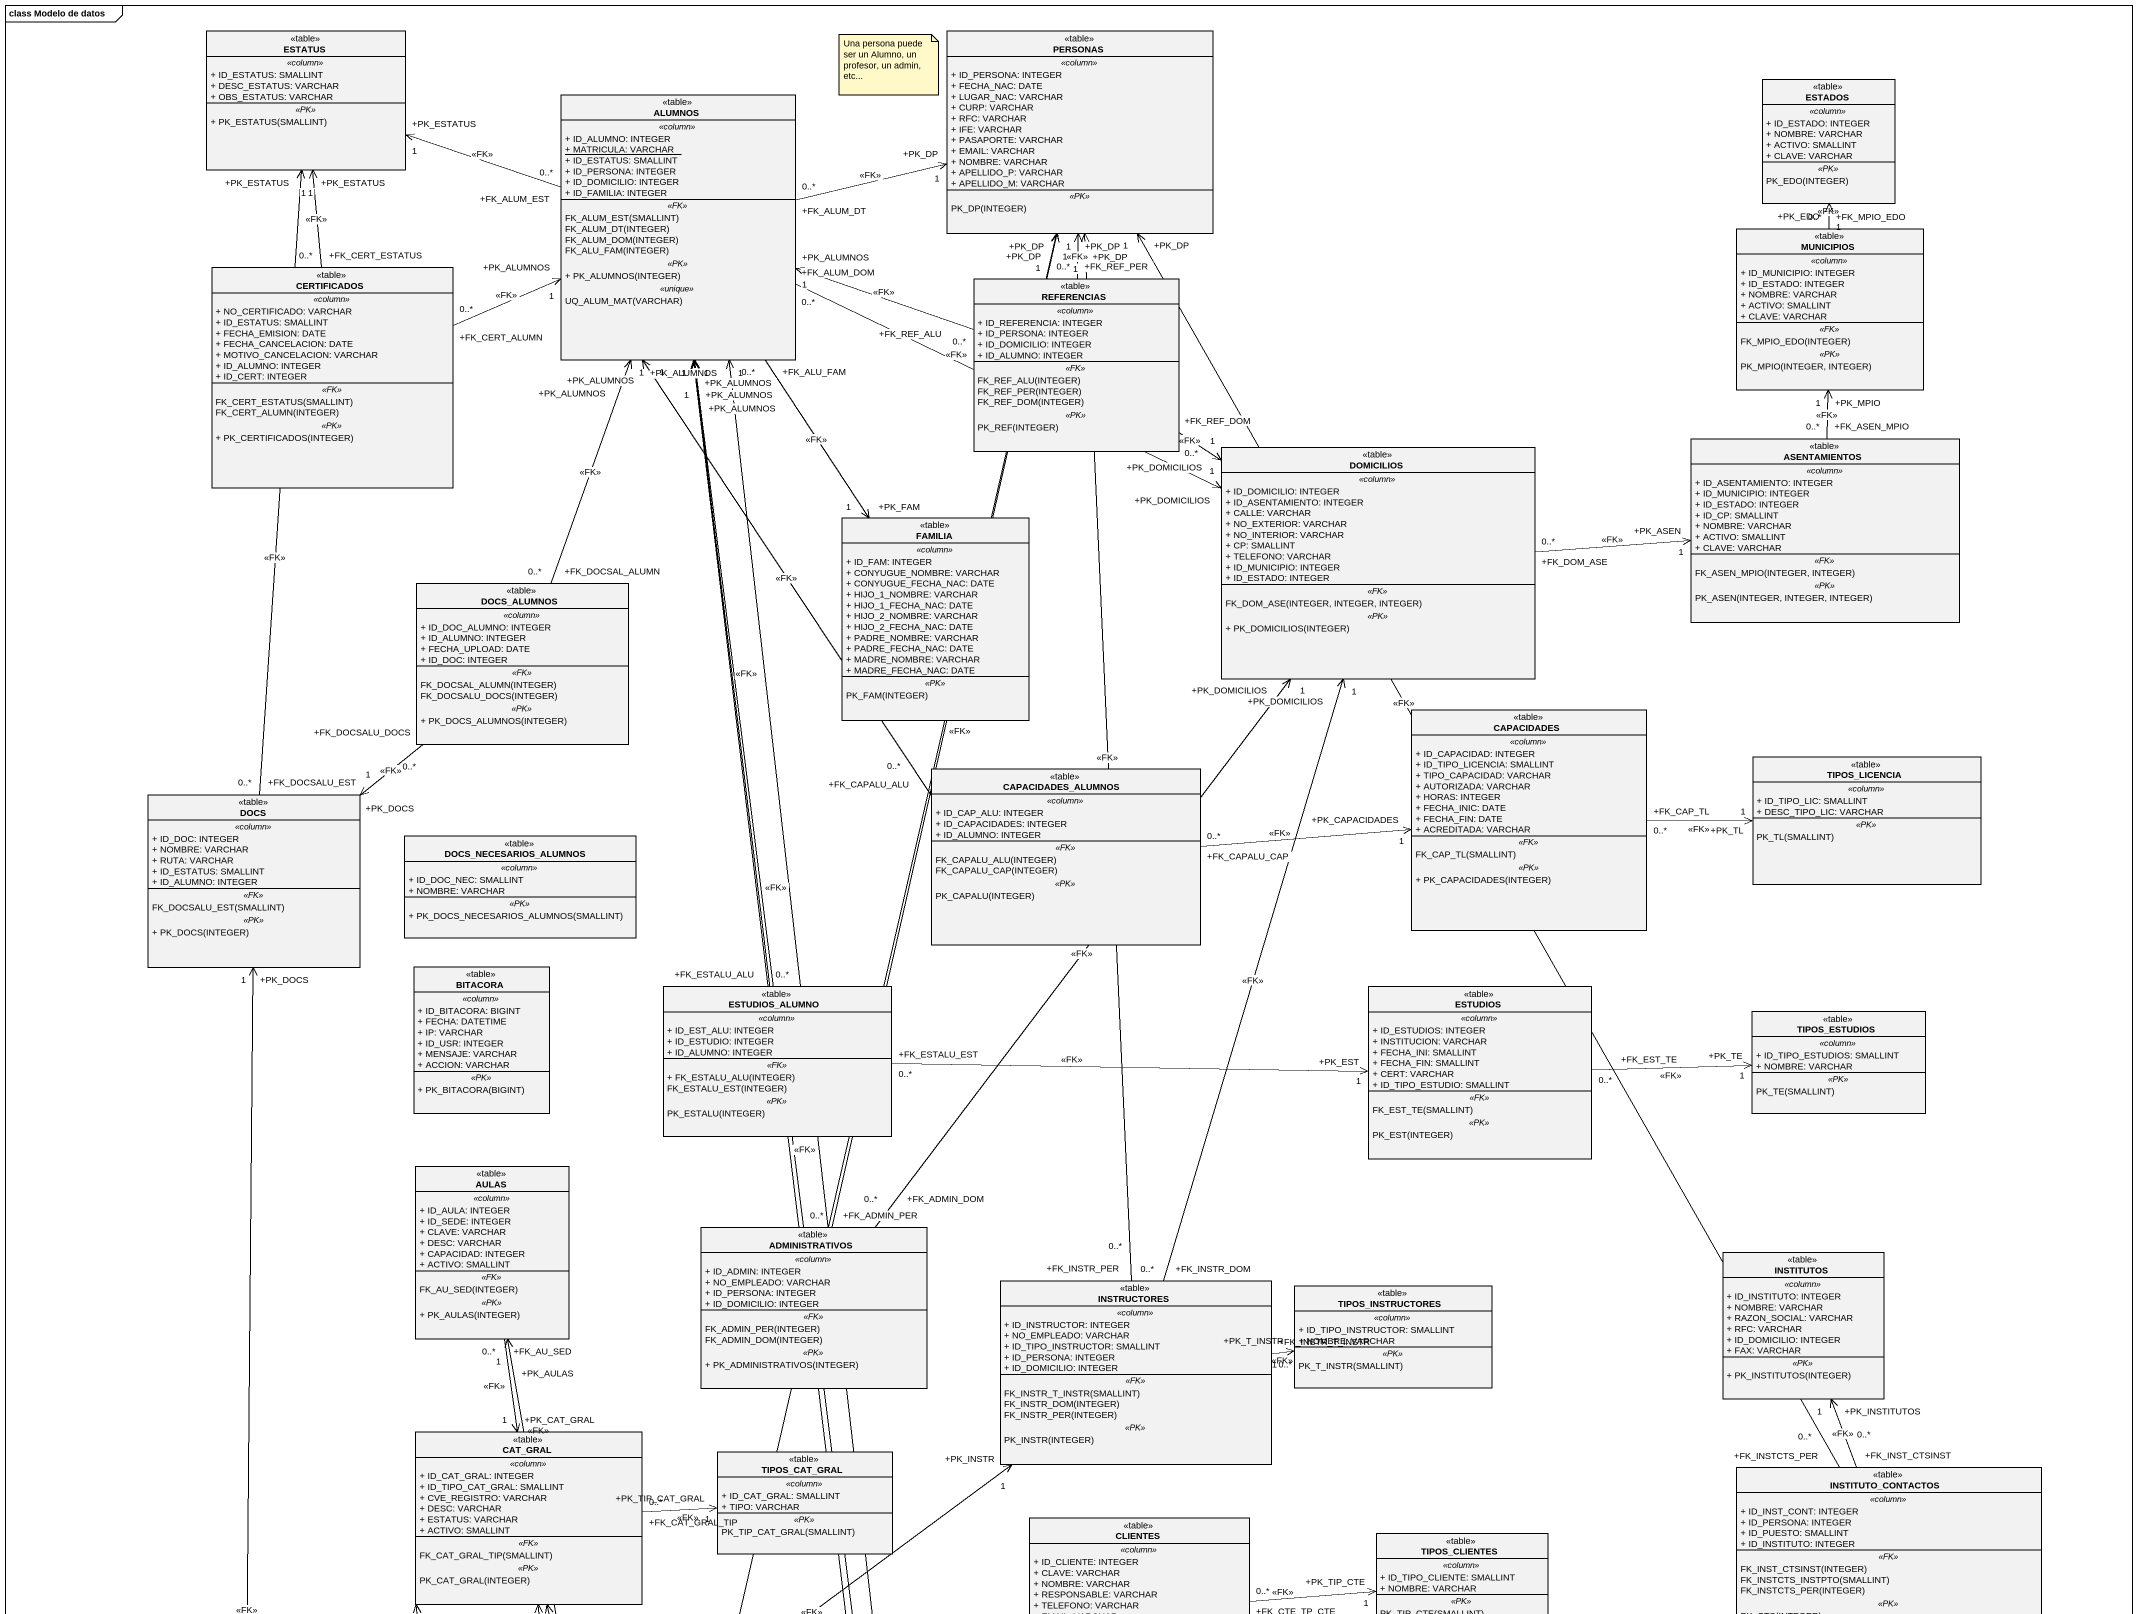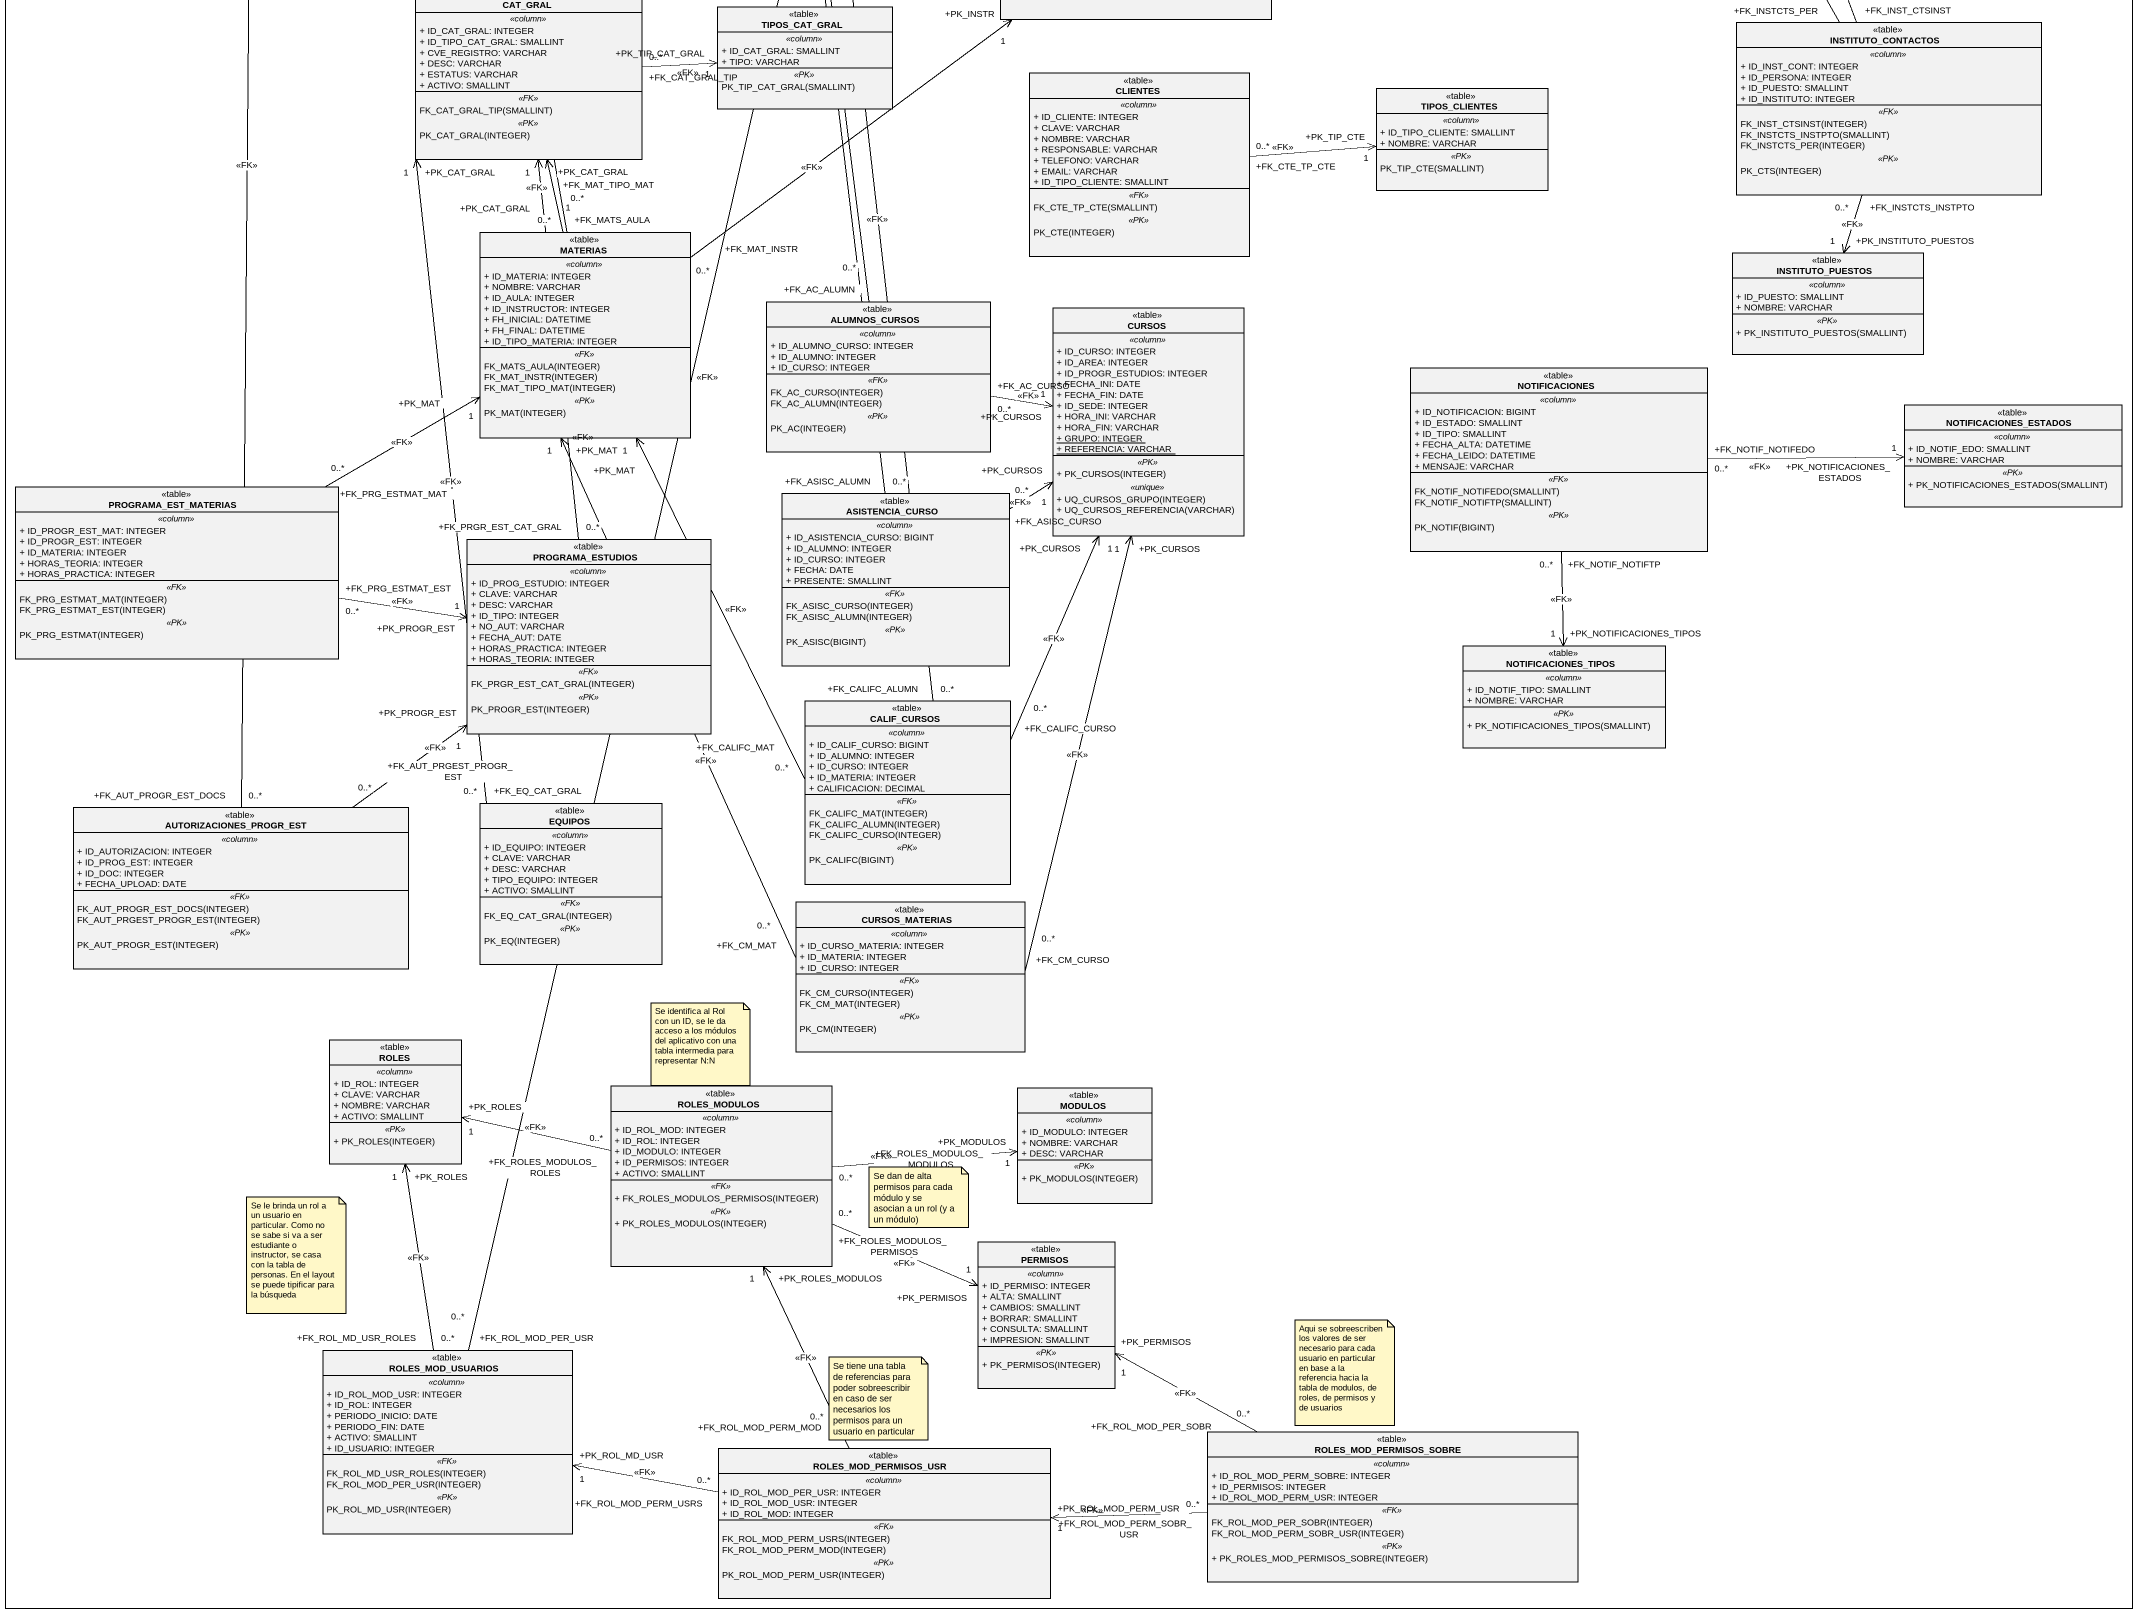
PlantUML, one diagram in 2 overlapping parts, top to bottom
@startuml
mainframe class Modelo de datos
hide circle
hide empty members
skinparam classAttributeIconSize 0
class ESTATUS <<table>> {
  .. <<column>> ..
  + ID_ESTATUS: SMALLINT
  + DESC_ESTATUS: VARCHAR
  + OBS_ESTATUS: VARCHAR
  .. <<PK>> ..
  + PK_ESTATUS(SMALLINT)
}
class PERSONAS <<table>> {
  .. <<column>> ..
  + ID_PERSONA: INTEGER
  + FECHA_NAC: DATE
  + LUGAR_NAC: VARCHAR
  + CURP: VARCHAR
  + RFC: VARCHAR
  + IFE: VARCHAR
  + PASAPORTE: VARCHAR
  + EMAIL: VARCHAR
  + NOMBRE: VARCHAR
  + APELLIDO_P: VARCHAR
  + APELLIDO_M: VARCHAR
  .. <<PK>> ..
  PK_DP(INTEGER)
}
class ALUMNOS <<table>> {
  .. <<column>> ..
  + ID_ALUMNO: INTEGER
  {static} + MATRICULA: VARCHAR
  + ID_ESTATUS: SMALLINT
  + ID_PERSONA: INTEGER
  + ID_DOMICILIO: INTEGER
  + ID_FAMILIA: INTEGER
  .. <<FK>> ..
  FK_ALUM_EST(SMALLINT)
  FK_ALUM_DT(INTEGER)
  FK_ALUM_DOM(INTEGER)
  FK_ALU_FAM(INTEGER)
  .. <<PK>> ..
  + PK_ALUMNOS(INTEGER)
  .. <<unique>> ..
  UQ_ALUM_MAT(VARCHAR)
}
class ESTADOS <<table>> {
  .. <<column>> ..
  + ID_ESTADO: INTEGER
  + NOMBRE: VARCHAR
  + ACTIVO: SMALLINT
  + CLAVE: VARCHAR
  .. <<PK>> ..
  PK_EDO(INTEGER)
}
class MUNICIPIOS <<table>> {
  .. <<column>> ..
  + ID_MUNICIPIO: INTEGER
  + ID_ESTADO: INTEGER
  + NOMBRE: VARCHAR
  + ACTIVO: SMALLINT
  + CLAVE: VARCHAR
  .. <<FK>> ..
  FK_MPIO_EDO(INTEGER)
  .. <<PK>> ..
  PK_MPIO(INTEGER, INTEGER)
}
class CERTIFICADOS <<table>> {
  .. <<column>> ..
  + NO_CERTIFICADO: VARCHAR
  + ID_ESTATUS: SMALLINT
  + FECHA_EMISION: DATE
  + FECHA_CANCELACION: DATE
  + MOTIVO_CANCELACION: VARCHAR
  + ID_ALUMNO: INTEGER
  + ID_CERT: INTEGER
  .. <<FK>> ..
  FK_CERT_ESTATUS(SMALLINT)
  FK_CERT_ALUMN(INTEGER)
  .. <<PK>> ..
  + PK_CERTIFICADOS(INTEGER)
}
class REFERENCIAS <<table>> {
  .. <<column>> ..
  + ID_REFERENCIA: INTEGER
  + ID_PERSONA: INTEGER
  + ID_DOMICILIO: INTEGER
  + ID_ALUMNO: INTEGER
  .. <<FK>> ..
  FK_REF_ALU(INTEGER)
  FK_REF_PER(INTEGER)
  FK_REF_DOM(INTEGER)
  .. <<PK>> ..
  PK_REF(INTEGER)
}
class DOMICILIOS <<table>> {
  .. <<column>> ..
  + ID_DOMICILIO: INTEGER
  + ID_ASENTAMIENTO: INTEGER
  + CALLE: VARCHAR
  + NO_EXTERIOR: VARCHAR
  + NO_INTERIOR: VARCHAR
  + CP: SMALLINT
  + TELEFONO: VARCHAR
  + ID_MUNICIPIO: INTEGER
  + ID_ESTADO: INTEGER
  .. <<FK>> ..
  FK_DOM_ASE(INTEGER, INTEGER, INTEGER)
  .. <<PK>> ..
  + PK_DOMICILIOS(INTEGER)
}
class ASENTAMIENTOS <<table>> {
  .. <<column>> ..
  + ID_ASENTAMIENTO: INTEGER
  + ID_MUNICIPIO: INTEGER
  + ID_ESTADO: INTEGER
  + ID_CP: SMALLINT
  + NOMBRE: VARCHAR
  + ACTIVO: SMALLINT
  + CLAVE: VARCHAR
  .. <<FK>> ..
  FK_ASEN_MPIO(INTEGER, INTEGER)
  .. <<PK>> ..
  PK_ASEN(INTEGER, INTEGER, INTEGER)
}
class FAMILIA <<table>> {
  .. <<column>> ..
  + ID_FAM: INTEGER
  + CONYUGUE_NOMBRE: VARCHAR
  + CONYUGUE_FECHA_NAC: DATE
  + HIJO_1_NOMBRE: VARCHAR
  + HIJO_1_FECHA_NAC: DATE
  + HIJO_2_NOMBRE: VARCHAR
  + HIJO_2_FECHA_NAC: DATE
  + PADRE_NOMBRE: VARCHAR
  + PADRE_FECHA_NAC: DATE
  + MADRE_NOMBRE: VARCHAR
  + MADRE_FECHA_NAC: DATE
  .. <<PK>> ..
  PK_FAM(INTEGER)
}
class DOCS_ALUMNOS <<table>> {
  .. <<column>> ..
  + ID_DOC_ALUMNO: INTEGER
  + ID_ALUMNO: INTEGER
  + FECHA_UPLOAD: DATE
  + ID_DOC: INTEGER
  .. <<FK>> ..
  FK_DOCSAL_ALUMN(INTEGER)
  FK_DOCSALU_DOCS(INTEGER)
  .. <<PK>> ..
  + PK_DOCS_ALUMNOS(INTEGER)
}
class CAPACIDADES <<table>> {
  .. <<column>> ..
  + ID_CAPACIDAD: INTEGER
  + ID_TIPO_LICENCIA: SMALLINT
  + TIPO_CAPACIDAD: VARCHAR
  + AUTORIZADA: VARCHAR
  + HORAS: INTEGER
  + FECHA_INIC: DATE
  + FECHA_FIN: DATE
  + ACREDITADA: VARCHAR
  .. <<FK>> ..
  FK_CAP_TL(SMALLINT)
  .. <<PK>> ..
  + PK_CAPACIDADES(INTEGER)
}
class TIPOS_LICENCIA <<table>> {
  .. <<column>> ..
  + ID_TIPO_LIC: SMALLINT
  + DESC_TIPO_LIC: VARCHAR
  .. <<PK>> ..
  PK_TL(SMALLINT)
}
class DOCS <<table>> {
  .. <<column>> ..
  + ID_DOC: INTEGER
  + NOMBRE: VARCHAR
  + RUTA: VARCHAR
  + ID_ESTATUS: SMALLINT
  + ID_ALUMNO: INTEGER
  .. <<FK>> ..
  FK_DOCSALU_EST(SMALLINT)
  .. <<PK>> ..
  + PK_DOCS(INTEGER)
}
class CAPACIDADES_ALUMNOS <<table>> {
  .. <<column>> ..
  + ID_CAP_ALU: INTEGER
  + ID_CAPACIDADES: INTEGER
  + ID_ALUMNO: INTEGER
  .. <<FK>> ..
  FK_CAPALU_ALU(INTEGER)
  FK_CAPALU_CAP(INTEGER)
  .. <<PK>> ..
  PK_CAPALU(INTEGER)
}
class DOCS_NECESARIOS_ALUMNOS <<table>> {
  .. <<column>> ..
  + ID_DOC_NEC: SMALLINT
  + NOMBRE: VARCHAR
  .. <<PK>> ..
  + PK_DOCS_NECESARIOS_ALUMNOS(SMALLINT)
}
class BITACORA <<table>> {
  .. <<column>> ..
  + ID_BITACORA: BIGINT
  + FECHA: DATETIME
  + IP: VARCHAR
  + ID_USR: INTEGER
  + MENSAJE: VARCHAR
  + ACCION: VARCHAR
  .. <<PK>> ..
  + PK_BITACORA(BIGINT)
}
class ESTUDIOS_ALUMNO <<table>> {
  .. <<column>> ..
  + ID_EST_ALU: INTEGER
  + ID_ESTUDIO: INTEGER
  + ID_ALUMNO: INTEGER
  .. <<FK>> ..
  + FK_ESTALU_ALU(INTEGER)
  FK_ESTALU_EST(INTEGER)
  .. <<PK>> ..
  PK_ESTALU(INTEGER)
}
class ESTUDIOS <<table>> {
  .. <<column>> ..
  + ID_ESTUDIOS: INTEGER
  + INSTITUCION: VARCHAR
  + FECHA_INI: SMALLINT
  + FECHA_FIN: SMALLINT
  + CERT: VARCHAR
  + ID_TIPO_ESTUDIO: SMALLINT
  .. <<FK>> ..
  FK_EST_TE(SMALLINT)
  .. <<PK>> ..
  PK_EST(INTEGER)
}
class TIPOS_ESTUDIOS <<table>> {
  .. <<column>> ..
  + ID_TIPO_ESTUDIOS: SMALLINT
  + NOMBRE: VARCHAR
  .. <<PK>> ..
  PK_TE(SMALLINT)
}
class AULAS <<table>> {
  .. <<column>> ..
  + ID_AULA: INTEGER
  + ID_SEDE: INTEGER
  + CLAVE: VARCHAR
  + DESC: VARCHAR
  + CAPACIDAD: INTEGER
  + ACTIVO: SMALLINT
  .. <<FK>> ..
  FK_AU_SED(INTEGER)
  .. <<PK>> ..
  + PK_AULAS(INTEGER)
}
class ADMINISTRATIVOS <<table>> {
  .. <<column>> ..
  + ID_ADMIN: INTEGER
  + NO_EMPLEADO: VARCHAR
  + ID_PERSONA: INTEGER
  + ID_DOMICILIO: INTEGER
  .. <<FK>> ..
  FK_ADMIN_PER(INTEGER)
  FK_ADMIN_DOM(INTEGER)
  .. <<PK>> ..
  + PK_ADMINISTRATIVOS(INTEGER)
}
class INSTITUTOS <<table>> {
  .. <<column>> ..
  + ID_INSTITUTO: INTEGER
  + NOMBRE: VARCHAR
  + RAZON_SOCIAL: VARCHAR
  + RFC: VARCHAR
  + ID_DOMICILIO: INTEGER
  + FAX: VARCHAR
  .. <<PK>> ..
  + PK_INSTITUTOS(INTEGER)
}
class INSTRUCTORES <<table>> {
  .. <<column>> ..
  + ID_INSTRUCTOR: INTEGER
  + NO_EMPLEADO: VARCHAR
  + ID_TIPO_INSTRUCTOR: SMALLINT
  + ID_PERSONA: INTEGER
  + ID_DOMICILIO: INTEGER
  .. <<FK>> ..
  FK_INSTR_T_INSTR(SMALLINT)
  FK_INSTR_DOM(INTEGER)
  FK_INSTR_PER(INTEGER)
  .. <<PK>> ..
  PK_INSTR(INTEGER)
}
class TIPOS_INSTRUCTORES <<table>> {
  .. <<column>> ..
  + ID_TIPO_INSTRUCTOR: SMALLINT
  + NOMBRE: VARCHAR
  .. <<PK>> ..
  PK_T_INSTR(SMALLINT)
}
class CAT_GRAL <<table>> {
  .. <<column>> ..
  + ID_CAT_GRAL: INTEGER
  + ID_TIPO_CAT_GRAL: SMALLINT
  + CVE_REGISTRO: VARCHAR
  + DESC: VARCHAR
  + ESTATUS: VARCHAR
  + ACTIVO: SMALLINT
  .. <<FK>> ..
  FK_CAT_GRAL_TIP(SMALLINT)
  .. <<PK>> ..
  PK_CAT_GRAL(INTEGER)
}
class TIPOS_CAT_GRAL <<table>> {
  .. <<column>> ..
  + ID_CAT_GRAL: SMALLINT
  + TIPO: VARCHAR
  .. <<PK>> ..
  PK_TIP_CAT_GRAL(SMALLINT)
}
class INSTITUTO_CONTACTOS <<table>> {
  .. <<column>> ..
  + ID_INST_CONT: INTEGER
  + ID_PERSONA: INTEGER
  + ID_PUESTO: SMALLINT
  + ID_INSTITUTO: INTEGER
  .. <<FK>> ..
  FK_INST_CTSINST(INTEGER)
  FK_INSTCTS_INSTPTO(SMALLINT)
  FK_INSTCTS_PER(INTEGER)
  .. <<PK>> ..
  PK_CTS(INTEGER)
}
class CLIENTES <<table>> {
  .. <<column>> ..
  + ID_CLIENTE: INTEGER
  + CLAVE: VARCHAR
  + NOMBRE: VARCHAR
  + RESPONSABLE: VARCHAR
  + TELEFONO: VARCHAR
  + EMAIL: VARCHAR
  + ID_TIPO_CLIENTE: SMALLINT
  .. <<FK>> ..
  FK_CTE_TP_CTE(SMALLINT)
  .. <<PK>> ..
  PK_CTE(INTEGER)
}
class TIPOS_CLIENTES <<table>> {
  .. <<column>> ..
  + ID_TIPO_CLIENTE: SMALLINT
  + NOMBRE: VARCHAR
  .. <<PK>> ..
  PK_TIP_CTE(SMALLINT)
}
class MATERIAS <<table>> {
  .. <<column>> ..
  + ID_MATERIA: INTEGER
  + NOMBRE: VARCHAR
  + ID_AULA: INTEGER
  + ID_INSTRUCTOR: INTEGER
  + FH_INICIAL: DATETIME
  + FH_FINAL: DATETIME
  + ID_TIPO_MATERIA: INTEGER
  .. <<FK>> ..
  FK_MATS_AULA(INTEGER)
  FK_MAT_INSTR(INTEGER)
  FK_MAT_TIPO_MAT(INTEGER)
  .. <<PK>> ..
  PK_MAT(INTEGER)
}
class INSTITUTO_PUESTOS <<table>> {
  .. <<column>> ..
  + ID_PUESTO: SMALLINT
  + NOMBRE: VARCHAR
  .. <<PK>> ..
  + PK_INSTITUTO_PUESTOS(SMALLINT)
}
class ALUMNOS_CURSOS <<table>> {
  .. <<column>> ..
  + ID_ALUMNO_CURSO: INTEGER
  + ID_ALUMNO: INTEGER
  + ID_CURSO: INTEGER
  .. <<FK>> ..
  FK_AC_CURSO(INTEGER)
  FK_AC_ALUMN(INTEGER)
  .. <<PK>> ..
  PK_AC(INTEGER)
}
class CURSOS <<table>> {
  .. <<column>> ..
  + ID_CURSO: INTEGER
  + ID_AREA: INTEGER
  + ID_PROGR_ESTUDIOS: INTEGER
  + FECHA_INI: DATE
  + FECHA_FIN: DATE
  + ID_SEDE: INTEGER
  + HORA_INI: VARCHAR
  + HORA_FIN: VARCHAR
  {static} + GRUPO: INTEGER
  {static} + REFERENCIA: VARCHAR
  .. <<PK>> ..
  + PK_CURSOS(INTEGER)
  .. <<unique>> ..
  + UQ_CURSOS_GRUPO(INTEGER)
  + UQ_CURSOS_REFERENCIA(VARCHAR)
}
class NOTIFICACIONES <<table>> {
  .. <<column>> ..
  + ID_NOTIFICACION: BIGINT
  + ID_ESTADO: SMALLINT
  + ID_TIPO: SMALLINT
  + FECHA_ALTA: DATETIME
  + FECHA_LEIDO: DATETIME
  + MENSAJE: VARCHAR
  .. <<FK>> ..
  FK_NOTIF_NOTIFEDO(SMALLINT)
  FK_NOTIF_NOTIFTP(SMALLINT)
  .. <<PK>> ..
  PK_NOTIF(BIGINT)
}
class NOTIFICACIONES_ESTADOS <<table>> {
  .. <<column>> ..
  + ID_NOTIF_EDO: SMALLINT
  + NOMBRE: VARCHAR
  .. <<PK>> ..
  + PK_NOTIFICACIONES_ESTADOS(SMALLINT)
}
class PROGRAMA_EST_MATERIAS <<table>> {
  .. <<column>> ..
  + ID_PROGR_EST_MAT: INTEGER
  + ID_PROGR_EST: INTEGER
  + ID_MATERIA: INTEGER
  + HORAS_TEORIA: INTEGER
  + HORAS_PRACTICA: INTEGER
  .. <<FK>> ..
  FK_PRG_ESTMAT_MAT(INTEGER)
  FK_PRG_ESTMAT_EST(INTEGER)
  .. <<PK>> ..
  PK_PRG_ESTMAT(INTEGER)
}
class ASISTENCIA_CURSO <<table>> {
  .. <<column>> ..
  + ID_ASISTENCIA_CURSO: BIGINT
  + ID_ALUMNO: INTEGER
  + ID_CURSO: INTEGER
  + FECHA: DATE
  + PRESENTE: SMALLINT
  .. <<FK>> ..
  FK_ASISC_CURSO(INTEGER)
  FK_ASISC_ALUMN(INTEGER)
  .. <<PK>> ..
  PK_ASISC(BIGINT)
}
class PROGRAMA_ESTUDIOS <<table>> {
  .. <<column>> ..
  + ID_PROG_ESTUDIO: INTEGER
  + CLAVE: VARCHAR
  + DESC: VARCHAR
  + ID_TIPO: INTEGER
  + NO_AUT: VARCHAR
  + FECHA_AUT: DATE
  + HORAS_PRACTICA: INTEGER
  + HORAS_TEORIA: INTEGER
  .. <<FK>> ..
  FK_PRGR_EST_CAT_GRAL(INTEGER)
  .. <<PK>> ..
  PK_PROGR_EST(INTEGER)
}
class NOTIFICACIONES_TIPOS <<table>> {
  .. <<column>> ..
  + ID_NOTIF_TIPO: SMALLINT
  + NOMBRE: VARCHAR
  .. <<PK>> ..
  + PK_NOTIFICACIONES_TIPOS(SMALLINT)
}
class CALIF_CURSOS <<table>> {
  .. <<column>> ..
  + ID_CALIF_CURSO: BIGINT
  + ID_ALUMNO: INTEGER
  + ID_CURSO: INTEGER
  + ID_MATERIA: INTEGER
  + CALIFICACION: DECIMAL
  .. <<FK>> ..
  FK_CALIFC_MAT(INTEGER)
  FK_CALIFC_ALUMN(INTEGER)
  FK_CALIFC_CURSO(INTEGER)
  .. <<PK>> ..
  PK_CALIFC(BIGINT)
}
class AUTORIZACIONES_PROGR_EST <<table>> {
  .. <<column>> ..
  + ID_AUTORIZACION: INTEGER
  + ID_PROG_EST: INTEGER
  + ID_DOC: INTEGER
  + FECHA_UPLOAD: DATE
  .. <<FK>> ..
  FK_AUT_PROGR_EST_DOCS(INTEGER)
  FK_AUT_PRGEST_PROGR_EST(INTEGER)
  .. <<PK>> ..
  PK_AUT_PROGR_EST(INTEGER)
}
class EQUIPOS <<table>> {
  .. <<column>> ..
  + ID_EQUIPO: INTEGER
  + CLAVE: VARCHAR
  + DESC: VARCHAR
  + TIPO_EQUIPO: INTEGER
  + ACTIVO: SMALLINT
  .. <<FK>> ..
  FK_EQ_CAT_GRAL(INTEGER)
  .. <<PK>> ..
  PK_EQ(INTEGER)
}
class CURSOS_MATERIAS <<table>> {
  .. <<column>> ..
  + ID_CURSO_MATERIA: INTEGER
  + ID_MATERIA: INTEGER
  + ID_CURSO: INTEGER
  .. <<FK>> ..
  FK_CM_CURSO(INTEGER)
  FK_CM_MAT(INTEGER)
  .. <<PK>> ..
  PK_CM(INTEGER)
}
class ROLES <<table>> {
  .. <<column>> ..
  + ID_ROL: INTEGER
  + CLAVE: VARCHAR
  + NOMBRE: VARCHAR
  + ACTIVO: SMALLINT
  .. <<PK>> ..
  + PK_ROLES(INTEGER)
}
class ROLES_MODULOS <<table>> {
  .. <<column>> ..
  + ID_ROL_MOD: INTEGER
  + ID_ROL: INTEGER
  + ID_MODULO: INTEGER
  + ID_PERMISOS: INTEGER
  + ACTIVO: SMALLINT
  .. <<FK>> ..
  + FK_ROLES_MODULOS_PERMISOS(INTEGER)
  .. <<PK>> ..
  + PK_ROLES_MODULOS(INTEGER)
}
class MODULOS <<table>> {
  .. <<column>> ..
  + ID_MODULO: INTEGER
  + NOMBRE: VARCHAR
  + DESC: VARCHAR
  .. <<PK>> ..
  + PK_MODULOS(INTEGER)
}
class PERMISOS <<table>> {
  .. <<column>> ..
  + ID_PERMISO: INTEGER
  + ALTA: SMALLINT
  + CAMBIOS: SMALLINT
  + BORRAR: SMALLINT
  + CONSULTA: SMALLINT
  + IMPRESION: SMALLINT
  .. <<PK>> ..
  + PK_PERMISOS(INTEGER)
}
class ROLES_MOD_USUARIOS <<table>> {
  .. <<column>> ..
  + ID_ROL_MOD_USR: INTEGER
  + ID_ROL: INTEGER
  + PERIODO_INICIO: DATE
  + PERIODO_FIN: DATE
  + ACTIVO: SMALLINT
  + ID_USUARIO: INTEGER
  .. <<FK>> ..
  FK_ROL_MD_USR_ROLES(INTEGER)
  FK_ROL_MOD_PER_USR(INTEGER)
  .. <<PK>> ..
  PK_ROL_MD_USR(INTEGER)
}
class ROLES_MOD_PERMISOS_SOBRE <<table>> {
  .. <<column>> ..
  + ID_ROL_MOD_PERM_SOBRE: INTEGER
  + ID_PERMISOS: INTEGER
  + ID_ROL_MOD_PERM_USR: INTEGER
  .. <<FK>> ..
  FK_ROL_MOD_PER_SOBR(INTEGER)
  FK_ROL_MOD_PERM_SOBR_USR(INTEGER)
  .. <<PK>> ..
  + PK_ROLES_MOD_PERMISOS_SOBRE(INTEGER)
}
class ROLES_MOD_PERMISOS_USR <<table>> {
  .. <<column>> ..
  + ID_ROL_MOD_PER_USR: INTEGER
  + ID_ROL_MOD_USR: INTEGER
  + ID_ROL_MOD: INTEGER
  .. <<FK>> ..
  FK_ROL_MOD_PERM_USRS(INTEGER)
  FK_ROL_MOD_PERM_MOD(INTEGER)
  .. <<PK>> ..
  PK_ROL_MOD_PERM_USR(INTEGER)
}
ALUMNOS "+FK_ALUM_EST\n0..*" -left-> "+PK_ESTATUS\n1" ESTATUS : <<FK>>
ALUMNOS "+FK_ALUM_DT\n0..*" -right-> "+PK_DP\n1" PERSONAS : <<FK>>
ALUMNOS "+FK_ALUM_DOM\n0..*" -right-> "+PK_DOMICILIOS\n1" DOMICILIOS : <<FK>>
ALUMNOS "+FK_ALU_FAM\n0..*" --> "+PK_FAM\n1" FAMILIA : <<FK>>
MUNICIPIOS "+FK_MPIO_EDO\n0..*" -up-> "+PK_EDO\n1" ESTADOS : <<FK>>
CERTIFICADOS "+FK_CERT_ESTATUS\n0..*" -up-> "+PK_ESTATUS\n1" ESTATUS : <<FK>>
CERTIFICADOS "+FK_CERT_ALUMN\n0..*" -right-> "+PK_ALUMNOS\n1" ALUMNOS : <<FK>>
REFERENCIAS "+FK_REF_PER\n0..*" -up-> "+PK_DP\n1" PERSONAS : <<FK>>
REFERENCIAS "+FK_REF_ALU\n0..*" -left-> "+PK_ALUMNOS\n1" ALUMNOS : <<FK>>
REFERENCIAS "+FK_REF_DOM\n0..*" --> "+PK_DOMICILIOS\n1" DOMICILIOS : <<FK>>
DOMICILIOS "+FK_DOM_ASE\n0..*" -right-> "+PK_ASEN\n1" ASENTAMIENTOS : <<FK>>
ASENTAMIENTOS "+FK_ASEN_MPIO\n0..*" -up-> "+PK_MPIO\n1" MUNICIPIOS : <<FK>>
DOCS_ALUMNOS "+FK_DOCSAL_ALUMN\n0..*" -up-> "+PK_ALUMNOS\n1" ALUMNOS : <<FK>>
DOCS_ALUMNOS "+FK_DOCSALU_DOCS\n0..*" --> "+PK_DOCS\n1" DOCS : <<FK>>
CAPACIDADES "+FK_CAP_TL\n0..*" -right-> "+PK_TL\n1" TIPOS_LICENCIA : <<FK>>
DOCS "+FK_DOCSALU_EST\n0..*" -up-> "+PK_ESTATUS\n1" ESTATUS : <<FK>>
CAPACIDADES_ALUMNOS "+FK_CAPALU_ALU\n0..*" -up-> "+PK_ALUMNOS\n1" ALUMNOS : <<FK>>
CAPACIDADES_ALUMNOS "+FK_CAPALU_CAP\n0..*" -right-> "+PK_CAPACIDADES\n1" CAPACIDADES : <<FK>>
ESTUDIOS_ALUMNO "+FK_ESTALU_ALU\n0..*" -up-> "+PK_ALUMNOS\n1" ALUMNOS : <<FK>>
ESTUDIOS_ALUMNO "+FK_ESTALU_EST\n0..*" -right-> "+PK_EST\n1" ESTUDIOS : <<FK>>
ESTUDIOS "+FK_EST_TE\n0..*" -right-> "+PK_TE\n1" TIPOS_ESTUDIOS : <<FK>>
AULAS "+FK_AU_SED\n0..*" --> "+PK_CAT_GRAL\n1" CAT_GRAL : <<FK>>
ADMINISTRATIVOS "+FK_ADMIN_PER\n0..*" -up-> "+PK_DP\n1" PERSONAS : <<FK>>
ADMINISTRATIVOS "+FK_ADMIN_DOM\n0..*" -up-> "+PK_DOMICILIOS\n1" DOMICILIOS : <<FK>>
INSTRUCTORES "+FK_INSTR_PER\n0..*" -up-> "+PK_DP\n1" PERSONAS : <<FK>>
INSTRUCTORES "+FK_INSTR_DOM\n0..*" -up-> "+PK_DOMICILIOS\n1" DOMICILIOS : <<FK>>
INSTRUCTORES "+FK_INSTR_T_INSTR\n0..*" -right-> "+PK_T_INSTR\n1" TIPOS_INSTRUCTORES : <<FK>>
CAT_GRAL "+FK_CAT_GRAL_TIP\n0..*" -right-> "+PK_TIP_CAT_GRAL\n1" TIPOS_CAT_GRAL : <<FK>>
INSTITUTO_CONTACTOS "+FK_INSTCTS_PER\n0..*" -up-> "+PK_DP\n1" PERSONAS : <<FK>>
INSTITUTO_CONTACTOS "+FK_INST_CTSINST\n0..*" -up-> "+PK_INSTITUTOS\n1" INSTITUTOS : <<FK>>
INSTITUTO_CONTACTOS "+FK_INSTCTS_INSTPTO\n0..*" --> "+PK_INSTITUTO_PUESTOS\n1" INSTITUTO_PUESTOS : <<FK>>
CLIENTES "+FK_CTE_TP_CTE\n0..*" -right-> "+PK_TIP_CTE\n1" TIPOS_CLIENTES : <<FK>>
MATERIAS "+FK_MATS_AULA\n0..*" -up-> "+PK_AULAS\n1" AULAS : <<FK>>
MATERIAS "+FK_MAT_INSTR\n0..*" -up-> "+PK_INSTR\n1" INSTRUCTORES : <<FK>>
MATERIAS "+FK_MAT_TIPO_MAT\n0..*" -up-> "+PK_CAT_GRAL\n1" CAT_GRAL : <<FK>>
ALUMNOS_CURSOS "+FK_AC_ALUMN\n0..*" -up-> "+PK_ALUMNOS\n1" ALUMNOS : <<FK>>
ALUMNOS_CURSOS "+FK_AC_CURSO\n0..*" -right-> "+PK_CURSOS\n1" CURSOS : <<FK>>
NOTIFICACIONES "+FK_NOTIF_NOTIFEDO\n0..*" -right-> "+PK_NOTIFICACIONES_ESTADOS\n1" NOTIFICACIONES_ESTADOS : <<FK>>
NOTIFICACIONES "+FK_NOTIF_NOTIFTP\n0..*" --> "+PK_NOTIFICACIONES_TIPOS\n1" NOTIFICACIONES_TIPOS : <<FK>>
PROGRAMA_EST_MATERIAS "+FK_PRG_ESTMAT_MAT\n0..*" -right-> "+PK_MAT\n1" MATERIAS : <<FK>>
PROGRAMA_EST_MATERIAS "+FK_PRG_ESTMAT_EST\n0..*" -right-> "+PK_PROGR_EST\n1" PROGRAMA_ESTUDIOS : <<FK>>
ASISTENCIA_CURSO "+FK_ASISC_ALUMN\n0..*" -up-> "+PK_ALUMNOS\n1" ALUMNOS : <<FK>>
ASISTENCIA_CURSO "+FK_ASISC_CURSO\n0..*" -up-> "+PK_CURSOS\n1" CURSOS : <<FK>>
PROGRAMA_ESTUDIOS "+FK_PRGR_EST_CAT_GRAL\n0..*" -up-> "+PK_CAT_GRAL\n1" CAT_GRAL : <<FK>>
CALIF_CURSOS "+FK_CALIFC_ALUMN\n0..*" -up-> "+PK_ALUMNOS\n1" ALUMNOS : <<FK>>
CALIF_CURSOS "+FK_CALIFC_MAT\n0..*" -up-> "+PK_MAT\n1" MATERIAS : <<FK>>
CALIF_CURSOS "+FK_CALIFC_CURSO\n0..*" -up-> "+PK_CURSOS\n1" CURSOS : <<FK>>
AUTORIZACIONES_PROGR_EST "+FK_AUT_PROGR_EST_DOCS\n0..*" -up-> "+PK_DOCS\n1" DOCS : <<FK>>
AUTORIZACIONES_PROGR_EST "+FK_AUT_PRGEST_PROGR_EST\n0..*" -up-> "+PK_PROGR_EST\n1" PROGRAMA_ESTUDIOS : <<FK>>
EQUIPOS "+FK_EQ_CAT_GRAL\n0..*" -up-> "+PK_CAT_GRAL\n1" CAT_GRAL : <<FK>>
CURSOS_MATERIAS "+FK_CM_MAT\n0..*" -up-> "+PK_MAT\n1" MATERIAS : <<FK>>
CURSOS_MATERIAS "+FK_CM_CURSO\n0..*" -up-> "+PK_CURSOS\n1" CURSOS : <<FK>>
ROLES_MODULOS "+FK_ROLES_MODULOS_ROLES\n0..*" -left-> "+PK_ROLES\n1" ROLES : <<FK>>
ROLES_MODULOS "+FK_ROLES_MODULOS_MODULOS\n0..*" -right-> "+PK_MODULOS\n1" MODULOS : <<FK>>
ROLES_MODULOS "+FK_ROLES_MODULOS_PERMISOS\n0..*" -right-> "+PK_PERMISOS\n1" PERMISOS : <<FK>>
ROLES_MOD_USUARIOS "+FK_ROL_MOD_PER_USR\n0..*" -up-> "+PK_DP\n1" PERSONAS : <<FK>>
ROLES_MOD_USUARIOS "+FK_ROL_MD_USR_ROLES\n0..*" -up-> "+PK_ROLES\n1" ROLES : <<FK>>
ROLES_MOD_PERMISOS_SOBRE "+FK_ROL_MOD_PER_SOBR\n0..*" -left-> "+PK_PERMISOS\n1" PERMISOS : <<FK>>
ROLES_MOD_PERMISOS_SOBRE "+FK_ROL_MOD_PERM_SOBR_USR\n0..*" -left-> "+PK_ROL_MOD_PERM_USR\n1" ROLES_MOD_PERMISOS_USR : <<FK>>
ROLES_MOD_PERMISOS_USR "+FK_ROL_MOD_PERM_MOD\n0..*" -up-> "+PK_ROLES_MODULOS\n1" ROLES_MODULOS : <<FK>>
ROLES_MOD_PERMISOS_USR "+FK_ROL_MOD_PERM_USRS\n0..*" -left-> "+PK_ROL_MD_USR\n1" ROLES_MOD_USUARIOS : <<FK>>
note as N1
  Una persona puede ser un Alumno, un profesor, un admin, etc...
end note
note as N2
  Se identifica al Rol con un ID, se le da acceso a los módulos del aplicativo con una tabla intermedia para representar N:N
end note
note as N3
  Se dan de alta permisos para cada módulo y se asocian a un rol (y a un módulo)
end note
note as N4
  Se le brinda un rol a un usuario en particular. Como no se sabe si va a ser estudiante o instructor, se casa con la tabla de personas. En el layout se puede tipificar para la búsqueda
end note
note as N5
  Aqui se sobreescriben los valores de ser necesario para cada usuario en particular en base a la referencia hacia la tabla de modulos, de roles, de permisos y de usuarios
end note
note as N6
  Se tiene una tabla de referencias para poder sobreescribir en caso de ser necesarios los permisos para un usuario en particular
end note
@enduml
